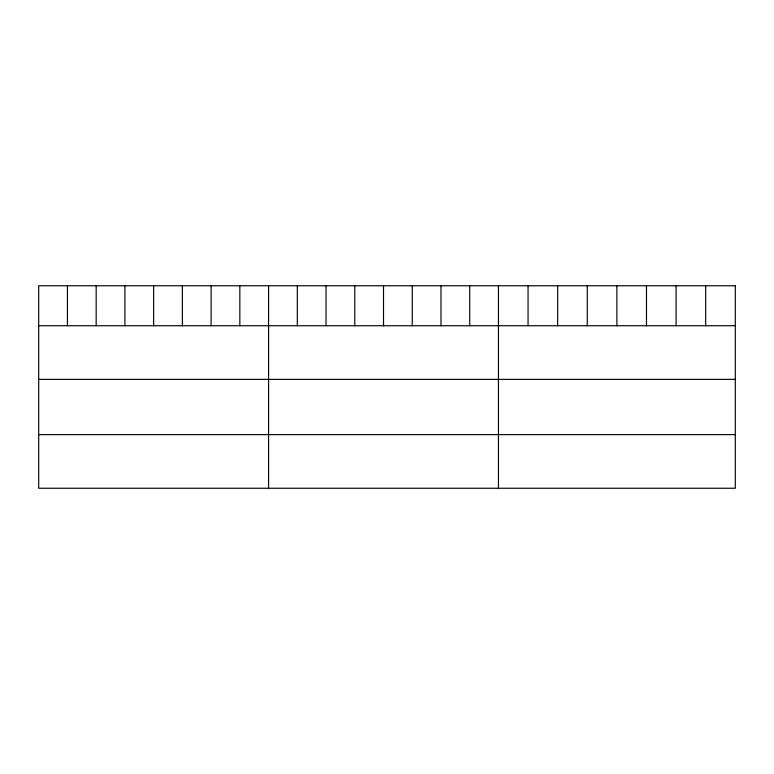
<?xml version="1.0" encoding="UTF-8"?>
<svg xmlns="http://www.w3.org/2000/svg" width="774" height="774" viewBox="0 0 774 774"><rect width="100%" height="100%" fill="white"/><g stroke="black" fill="none" stroke-linecap="round" stroke-linejoin="round"><path stroke-width="1.16" d="M38.7 325.738L735.3 325.738M38.7 379.366L735.3 379.366M38.7 434.62L735.3 434.62M705.694 285.751L705.694 325.738M676.089 285.751L676.089 325.738M646.484 285.751L646.484 325.738M616.878 285.751L616.878 325.738M587.273 285.751L587.273 325.738M557.667 285.751L557.667 325.738M528.062 285.751L528.062 325.738M498.456 285.751L498.456 488.249M469.721 285.751L469.721 325.738M440.987 285.751L440.987 325.738M412.252 285.751L412.252 325.738M383.517 285.751L383.517 325.738M354.782 285.751L354.782 325.738M326.048 285.751L326.048 325.738M297.313 285.751L297.313 325.738M268.578 285.751L268.578 488.249M239.843 285.751L239.843 325.738M211.108 285.751L211.108 325.738M182.374 285.751L182.374 325.738M153.639 285.751L153.639 325.738M124.904 285.751L124.904 325.738M96.17 285.751L96.17 325.738M67.435 285.751L67.435 325.738M735.3 285.751L38.7 285.751L38.7 488.249L735.3 488.249L735.3 285.751"/></g></svg>
